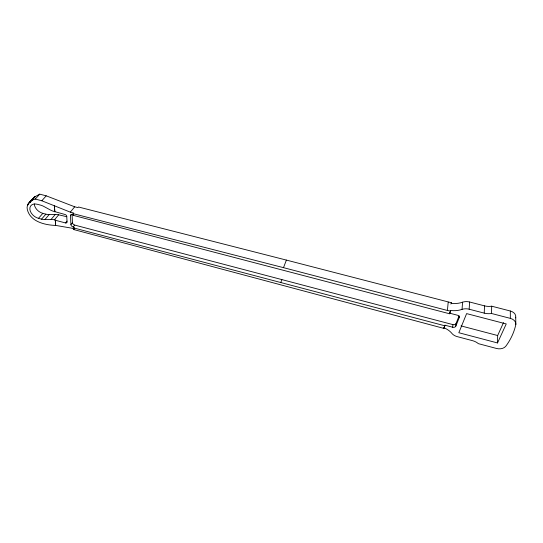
<?xml version="1.0" encoding="UTF-8"?>
<svg xmlns="http://www.w3.org/2000/svg" width="543" height="543" viewBox="0 0 543 543"><rect width="100%" height="100%" fill="white"/><g stroke="black" fill="none" stroke-linecap="round" stroke-linejoin="round"><path stroke-width="0.81" d="M497.524 342.952L506.239 323.94L466.613 313.603L458.835 332.73L497.524 342.952L497.653 335.533L503.517 322.63M459.317 316.359L459.215 317.669L455.828 326.126A2.559 1.867 6.6 0 1 452.679 327.239L444.968 325.209L443.957 327.809L445.002 328.25A18.679 13.466 8.2 0 1 451.403 332.832L451.871 333.402A9.591 6.964 6.3 0 0 457.26 336.633L472.471 340.658A12.638 8.966 6.2 0 1 478.349 343.651L496.594 348.491A7.806 5.532 4.1 0 0 505.696 346.366A95.188 71.065 8.7 0 0 514.995 327.836L515.171 327.198A95.188 71.065 8.7 0 0 515.802 324.605A8.009 5.776 2.8 0 0 510.339 318.374L491.49 313.481L491.693 306.191A13.249 9.883 3 0 1 484.512 305.858L469.614 302.003A9.659 7.161 5.1 0 0 462.582 302.186A19.5 14.804 5.4 0 1 451.79 303.388L451.321 303.32L451.376 302.736L286.392 260.09L78.463 206.998L77.954 207.623L74.703 206.795L46.216 195.833L39.748 194.15L34.175 197.19L32.071 200.116M491.49 313.481A13.405 9.93 3.3 0 1 484.227 313.128L484.512 305.858M484.227 313.128L469.152 309.205L469.614 302.003M444.968 325.209L443.896 328.413L73.814 229.567L74.323 228.922L71.092 228.053L55.759 225.426C45.076 225.107 30.374 221.734 27.36 209.7C25.86 204.528 30.557 200.129 35.295 199.064L41.818 200.767L70.312 212.15L73.597 212.999L73.081 213.637L73.156 215.313L449.563 313.773L450.663 310.474L451.138 310.542A19.731 14.865 5.7 0 0 462.045 309.367L462.582 302.186M455.828 326.126L456.045 323.499L459.113 315.816M452.679 327.239L452.91 324.612A2.545 1.867 6.5 0 0 456.045 323.499M449.563 313.773L450.663 310.474M450.609 311.078L447.398 310.46L448.213 302.132M443.896 328.413L443.957 327.809M280.772 282.53L281.878 279.604M73.081 213.637L283.5 267.658L286.392 260.09M450.86 304.073L451.376 302.736M71.52 214.431L70.488 215.707L70.923 224.592A2.382 1.656 35.8 0 0 73.169 227.008L74.696 225.08L452.91 324.612M73.814 229.567L73.739 227.938L74.248 227.293L73.169 227.008M70.923 224.592L72.463 222.671L72.076 214.6M73.156 215.313L73.672 214.675L72.579 214.383A2.41 1.69 36.3 0 0 70.488 215.707M55.624 225.583L55.277 220.241L65.513 222.935L66.972 221.137M70.312 212.15L74.703 206.795M55.277 220.241L54.463 219.834A11.817 8.064 36.1 0 0 51.103 219.42L44.893 219.576A12.061 8.247 37.6 0 1 41.553 219.162L38.485 218.354A9.027 6.143 37.6 0 1 29.858 209.204A9.027 6.143 37.6 0 1 37.318 204.277L40.433 205.091A11.994 8.172 37.3 0 1 43.895 206.476L50.445 210.026A12.217 8.491 37.8 0 0 53.906 211.403L54.857 211.655L54.694 209.116M54.463 219.834L58.685 214.797L66.769 216.725M51.103 219.42L55.345 214.39A11.702 8.05 36.3 0 1 58.685 214.797M65.513 222.935A1.792 1.242 36.2 0 0 67.054 221.972L66.755 216.358A1.805 1.256 36.6 0 0 65.051 214.512L54.857 211.655M44.893 219.576L49.182 214.56L55.345 214.39M41.553 219.162L45.87 214.152A11.953 8.226 37.8 0 0 49.182 214.56M38.485 218.354L42.829 213.351L45.87 214.152M41.818 200.767L46.216 195.833M35.295 199.064L39.748 194.15M28.338 203.557L34.175 197.19M27.998 204.12L34.725 196.797M29.526 202.573L35.017 196.614M27.584 205.037L28.711 203.808M30.394 202.016L29.831 202.308L35.573 196.322M27.483 205.363L28.603 204.134M491.693 306.191L510.325 311.01A7.914 5.756 2.5 0 1 515.735 317.2L515.802 324.605M283.5 267.658L447.398 310.46M449.618 313.168L457.45 315.218A2.586 1.9 6.1 0 1 459.215 317.669M461.021 325.895L497.653 335.533M73.739 227.938L444.907 325.814M54.334 205.885L54.721 211.811M54.47 205.729L54.585 207.419M55.406 220.085L55.657 223.899M510.325 311.01L510.339 318.374M74.696 225.08A2.376 1.656 35.8 0 1 72.463 222.671M515.735 317.2A94.122 70.794 8.4 0 1 515.585 317.845M42.829 213.351A8.939 6.129 37.8 0 1 34.29 203.876M462.045 309.367A9.774 7.188 5.3 0 1 469.152 309.205"/></g></svg>
